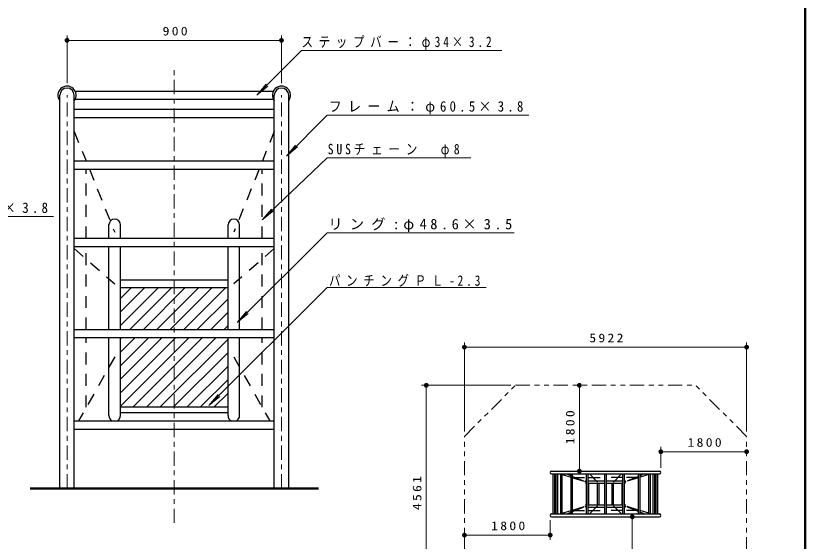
# Model space of a CAD drawing. Units: millimetres on the paper, scale 1:20, with parts at other scales. Extents: x -365 to 0, y -12 to 257.
# Drawn here: x -165.7 to 0, y 57.1 to 167.3 of the extents above; entities that cross this region are included whole.
import ezdxf

# ---------------------------------------------------------------- set-up
doc = ezdxf.new("R2010")
doc.units = ezdxf.units.MM
for name, pattern in [('USER1', [4.5, 2.5, -2]), ('USER2', [6, 3, -1, 1, -1]), ('USER3', [8, 3, -1, 1, -1, 1, -1])]:
    doc.linetypes.add(name, pattern=pattern)
doc.layers.add('LY_1', color=7, linetype='Continuous', lineweight=25)
doc.layers.add('LY_2', color=7, linetype='Continuous', lineweight=13)
doc.styles.add('ＭＳ ゴシック', font='')
doc.styles.get('ＭＳ ゴシック').set_extended_font_data('MS Gothic')

# ---------------------------------------------------------------- blocks, each defined once
blk = doc.blocks.new('filled_dot')
at = {"color": 0, "linetype": 'Continuous', "lineweight": -2, "const_width": 1.25}
blk.add_lwpolyline([(-0.625, 0, 1), (0.625, 0, 1)], format="xyb", close=True, dxfattribs=at)

msp = doc.modelspace()

# ---------------------------------------------------------------- linework, layer by layer
at = {"layer": 'LY_1', "lineweight": 13}
for p, q in [((-154.907, 153.188), (-154.907, 163.188)), ((-109.907, 153.188), (-109.907, 163.188)), ((-154.907, 162.188), (-109.907, 162.188)), ((-105.685, 160.036), (-115.048, 150.673)), ((-105.685, 160.036), (-63.685, 160.036)), ((-115.048, 150.673), (-113.119, 152.971)), ((-115.048, 150.673), (-112.75, 152.601)), ((-100.346, 146.489), (-108.865, 137.903)), ((-100.346, 146.489), (-57.966, 146.489)), ((-108.865, 137.903), (-106.945, 140.209)), ((-108.865, 137.903), (-106.574, 139.84)), ((-100.346, 137.519), (-113.949, 124.516)), ((-100.346, 137.519), (-70.187, 137.519)), ((-113.949, 124.516), (-111.969, 126.77)), ((-113.949, 124.516), (-111.608, 126.392)), ((-199.916, 125.225), (-157.73, 125.225)), ((-100.346, 121.791), (-119.169, 102.969)), ((-100.346, 121.791), (-61.074, 121.791)), ((-143.692, 102.381), (-135.745, 110.328)), ((-143.692, 105.209), (-138.574, 110.328)), ((-143.692, 108.038), (-141.402, 110.328)), ((-141.719, 101.526), (-132.917, 110.328)), ((-138.891, 101.526), (-130.089, 110.328)), ((-136.062, 101.526), (-127.26, 110.328)), ((-133.234, 101.526), (-124.432, 110.328)), ((-130.405, 101.526), (-121.603, 110.328)), ((-100.346, 110.329), (-125.13, 85.546)), ((-100.346, 110.329), (-66.939, 110.329)), ((-127.577, 101.526), (-121.122, 107.98)), ((-124.748, 101.526), (-121.122, 105.152)), ((-119.169, 102.969), (-117.24, 105.267)), ((-119.169, 102.969), (-116.871, 104.897)), ((-121.92, 101.526), (-121.122, 102.323)), ((-143.692, 85.41), (-129.277, 99.826)), ((-143.692, 88.239), (-132.105, 99.826)), ((-143.692, 91.067), (-134.934, 99.826)), ((-143.692, 93.895), (-137.762, 99.826)), ((-143.692, 96.724), (-140.591, 99.826)), ((-143.692, 99.552), (-143.419, 99.826)), ((-141.02, 85.254), (-126.448, 99.826)), ((-138.192, 85.254), (-123.62, 99.826)), ((-135.363, 85.254), (-121.122, 99.495)), ((-71.512, 80.081), (-71.512, 98.802)), ((-71.512, 97.802), (-12.297, 97.802)), ((-12.297, 80.081), (-12.297, 98.802)), ((-132.535, 85.254), (-121.122, 96.666)), ((-129.706, 85.254), (-121.122, 93.838)), ((-126.878, 85.254), (-121.122, 91.01)), ((-61.79, 89.802), (-80.512, 89.802)), ((-79.512, 44.197), (-79.512, 89.802)), ((-47.389, 89.802), (-47.389, 71.802)), ((-125.13, 85.546), (-123.201, 87.844)), ((-124.049, 85.254), (-121.122, 88.181)), ((-125.13, 85.546), (-122.832, 87.474)), ((-121.221, 85.254), (-121.122, 85.353)), ((-30.297, 72.5), (-30.297, 76.875)), ((-30.297, 75.875), (-12.297, 75.875)), ((-53.512, 61.5), (-53.512, 57.372)), ((-36.294, 44.197), (-36.294, 62.197)), ((-53.512, 58.372), (-71.512, 58.372))]:
    msp.add_line(p, q, dxfattribs=at)
at = {"layer": 'LY_1', "linetype": 'USER2', "lineweight": 13}
for p, q in [((-132.407, 60.914), (-132.407, 156.011)), ((-154.907, 68.176), (-154.907, 150.676)), ((-109.907, 68.176), (-109.907, 150.676))]:
    msp.add_line(p, q, dxfattribs=at)
at = {"layer": 'LY_1'}
for p, q in [((-153.2, 151.526), (-111.615, 151.526)), ((-156.42, 68.176), (-156.42, 150.676)), ((-153.395, 68.176), (-153.395, 150.676)), ((-153.2, 149.826), (-111.615, 149.826)), ((-111.42, 68.176), (-111.42, 150.676)), ((-108.395, 68.176), (-108.395, 150.676)), ((-153.395, 147.72), (-111.42, 147.72)), ((-153.395, 146.02), (-111.42, 146.02)), ((-153.395, 136.881), (-111.42, 136.881)), ((-153.395, 135.181), (-111.42, 135.181)), ((-146.122, 120.659), (-146.122, 123.443)), ((-143.692, 120.659), (-143.692, 123.443)), ((-121.122, 120.659), (-121.122, 123.443)), ((-118.692, 120.659), (-118.692, 123.443)), ((-153.395, 120.659), (-111.42, 120.659)), ((-146.42, 120.659), (-146.42, 120.676)), ((-143.92, 120.659), (-143.92, 120.676)), ((-143.622, 120.676), (-143.622, 120.659)), ((-143.395, 120.659), (-143.395, 120.676)), ((-141.192, 120.659), (-141.192, 120.676)), ((-140.895, 120.659), (-140.895, 120.676)), ((-121.42, 120.659), (-121.42, 120.676)), ((-120.895, 120.659), (-120.895, 120.676)), ((-118.395, 120.659), (-118.395, 120.676)), ((-153.395, 118.959), (-111.42, 118.959)), ((-146.122, 101.526), (-146.122, 118.959)), ((-143.692, 101.526), (-143.692, 118.959)), ((-121.122, 101.526), (-121.122, 118.959)), ((-118.692, 101.526), (-118.692, 118.959)), ((-143.692, 111.947), (-121.122, 111.947)), ((-143.692, 110.328), (-121.122, 110.328)), ((-153.395, 101.526), (-111.42, 101.526)), ((-153.395, 99.826), (-111.42, 99.826)), ((-146.122, 83.443), (-146.122, 99.826)), ((-143.692, 83.443), (-143.692, 99.826)), ((-121.122, 83.443), (-121.122, 99.826)), ((-118.692, 83.443), (-118.692, 99.826)), ((-143.692, 85.254), (-121.122, 85.254)), ((-143.692, 84.116), (-121.122, 84.116)), ((-153.395, 82.322), (-111.42, 82.322)), ((-153.395, 80.622), (-111.42, 80.622)), ((-53.209, 71.802), (-30.599, 71.802)), ((-53.209, 71.197), (-30.599, 71.197)), ((-52.906, 62.802), (-52.906, 71.197)), ((-52.566, 62.802), (-52.566, 71.197)), ((-52.228, 62.802), (-52.228, 71.197)), ((-51.888, 62.802), (-51.888, 71.197)), ((-51.313, 62.802), (-51.313, 71.197)), ((-50.973, 62.802), (-50.973, 71.197)), ((-49.145, 62.802), (-49.145, 71.197)), ((-48.805, 62.802), (-48.805, 71.197)), ((-45.901, 62.802), (-45.901, 71.197)), ((-45.561, 62.802), (-45.561, 71.197)), ((-45.561, 69.743), (-42.074, 69.743)), ((-42.074, 62.802), (-42.074, 71.197)), ((-41.734, 62.802), (-41.734, 71.197)), ((-41.734, 69.743), (-38.247, 69.743)), ((-38.247, 62.802), (-38.247, 71.197)), ((-37.907, 62.802), (-37.907, 71.197)), ((-35.003, 62.802), (-35.003, 71.197)), ((-34.663, 62.802), (-34.663, 71.197)), ((-32.835, 62.802), (-32.835, 71.197)), ((-32.495, 62.802), (-32.495, 71.197)), ((-31.92, 62.802), (-31.92, 71.197)), ((-31.58, 62.802), (-31.58, 71.197)), ((-31.243, 62.802), (-31.243, 71.197)), ((-30.903, 62.802), (-30.903, 71.197)), ((-45.561, 69.257), (-42.074, 69.257)), ((-45.43, 64.743), (-45.43, 69.257)), ((-43.605, 64.743), (-43.605, 69.257)), ((-43.265, 64.743), (-43.265, 69.257)), ((-41.734, 69.257), (-38.247, 69.257)), ((-40.543, 64.743), (-40.543, 69.257)), ((-40.203, 64.743), (-40.203, 69.257)), ((-38.379, 64.743), (-38.379, 69.257)), ((-45.561, 64.743), (-42.074, 64.743)), ((-41.734, 64.743), (-38.247, 64.743)), ((-45.561, 64.257), (-42.074, 64.257)), ((-41.734, 64.257), (-38.247, 64.257)), ((-53.209, 62.802), (-30.599, 62.802)), ((-53.209, 62.197), (-30.599, 62.197))]:
    msp.add_line(p, q, dxfattribs=at)
at = {"layer": 'LY_1', "linetype": 'USER1'}
for p, q in [((-153.395, 143.096), (-150.904, 136.881)), ((-111.42, 143.096), (-113.911, 136.881)), ((-150.866, 120.659), (-150.866, 135.181)), ((-150.222, 135.181), (-144.907, 121.921)), ((-114.593, 135.181), (-119.907, 121.921)), ((-113.949, 120.659), (-113.949, 135.181)), ((-153.395, 118.492), (-144.907, 111.097)), ((-150.866, 101.526), (-150.866, 118.959)), ((-111.42, 118.492), (-119.907, 111.097)), ((-113.949, 101.526), (-113.949, 118.959)), ((-150.866, 85.182), (-150.866, 99.826)), ((-113.949, 85.182), (-113.949, 99.826)), ((-144.907, 95.79), (-152.473, 82.322)), ((-119.907, 95.79), (-112.342, 82.322)), ((-51.421, 71.197), (-51.313, 71.164)), ((-50.973, 71.06), (-49.145, 70.499)), ((-50.009, 71.197), (-49.145, 70.841)), ((-48.805, 70.701), (-45.892, 69.5)), ((-48.805, 70.47), (-45.901, 70.47)), ((-48.805, 70.394), (-46.135, 69.574)), ((-45.561, 70.47), (-42.074, 70.47)), ((-45.261, 71.197), (-43.556, 69.5)), ((-38.247, 70.47), (-41.734, 70.47)), ((-38.547, 71.197), (-40.252, 69.5)), ((-35.003, 70.701), (-37.916, 69.5)), ((-35.003, 70.47), (-37.907, 70.47)), ((-35.003, 70.394), (-37.673, 69.574)), ((-33.8, 71.197), (-34.663, 70.841)), ((-32.835, 71.06), (-34.663, 70.499)), ((-32.388, 71.197), (-32.495, 71.164)), ((-50.973, 62.94), (-49.145, 63.501)), ((-50.009, 62.802), (-49.145, 63.158)), ((-48.805, 63.299), (-45.892, 64.5)), ((-48.805, 63.605), (-46.135, 64.425)), ((-48.805, 63.53), (-45.901, 63.53)), ((-45.561, 63.53), (-42.074, 63.53)), ((-45.261, 62.802), (-43.556, 64.5)), ((-38.247, 63.53), (-41.734, 63.53)), ((-38.547, 62.802), (-40.252, 64.5)), ((-35.003, 63.299), (-37.916, 64.5)), ((-35.003, 63.53), (-37.907, 63.53)), ((-35.003, 63.605), (-37.673, 64.425)), ((-32.835, 62.94), (-34.663, 63.501)), ((-33.8, 62.802), (-34.663, 63.158)), ((-51.421, 62.802), (-51.313, 62.835)), ((-32.388, 62.802), (-32.495, 62.835))]:
    msp.add_line(p, q, dxfattribs=at)
at = {"layer": 'LY_1', "linetype": 'USER3', "lineweight": 13}
for p, q in [((-71.512, 79.081), (-60.79, 89.802)), ((-60.79, 89.802), (-23.018, 89.802)), ((-12.297, 79.081), (-23.018, 89.802)), ((-71.512, 54.919), (-71.512, 79.081)), ((-12.297, 54.919), (-12.297, 79.081))]:
    msp.add_line(p, q, dxfattribs=at)
at = {"layer": 'LY_1', "lineweight": 50}
msp.add_line((-162.657, 68.176), (-102.158, 68.176), dxfattribs=at)
at = {"layer": 'LY_1'}
for centre, radius, start, end in [((-154.907, 150.676), 1.907, 322.45948, 217.54052), ((-109.907, 150.676), 1.907, 322.45948, 217.54052), ((-154.907, 150.676), 1.512, 0, 180), ((-109.907, 150.676), 1.512, 0, 180), ((-144.907, 123.443), 1.215, 0, 180), ((-119.907, 123.443), 1.215, 0, 180), ((-144.907, 83.443), 1.215, 180, 247.34516), ((-144.907, 83.443), 1.215, 292.65484, 0), ((-119.907, 83.443), 1.215, 180, 247.34516), ((-119.907, 83.443), 1.215, 292.65484, 0), ((-53.209, 71.5), 0.302, 90, 270), ((-30.599, 71.5), 0.302, 270, 90), ((-45.904, 69.5), 0.243, 90, 270), ((-37.904, 69.5), 0.243, 270, 90), ((-45.904, 64.5), 0.243, 90, 270), ((-37.904, 64.5), 0.243, 270, 90), ((-53.209, 62.5), 0.302, 90, 270), ((-30.599, 62.5), 0.302, 270, 90)]:
    msp.add_arc(centre, radius, start, end, dxfattribs=at)
at = {"layer": 'LY_2', "lineweight": 50}
msp.add_line((0, 0), (0, 257), dxfattribs=at)

# ---------------------------------------------------------------- block references
at = {"layer": 'LY_1', "lineweight": 13, "xscale": 0.4, "yscale": 0.4}
for p in [(-154.907, 162.188), (-71.512, 97.802), (-30.297, 75.875), (-71.512, 58.372)]:
    msp.add_blockref('filled_dot', p, dxfattribs=at)
for p, rotation in [((-109.907, 162.188), 180), ((-12.297, 97.802), 180), ((-79.512, 89.802), 270), ((-47.389, 89.802), 270), ((-12.297, 75.875), 180), ((-47.389, 71.802), 90), ((-36.294, 62.197), 270), ((-53.512, 58.372), 180)]:
    msp.add_blockref('filled_dot', p, dxfattribs=dict(at, rotation=rotation))

# ---------------------------------------------------------------- texts
at = {"layer": 'LY_1', "style": 'ＭＳ ゴシック'}
for s, insert, char_height, attachment_point in [('\\T1.33;\\W1.15;900', (-131.991, 163.188), 1.833, 8), ('\\T1.5;\\W0.8;ステップバー：φ34×3.2', (-105.685, 160.186), 2.199, 7), ('\\T1.5;\\W0.9;フレーム：φ60.5×3.8', (-99.966, 146.639), 2.199, 7), ('\\T1.52;\\W0.8;SUSチェーン\u3000φ8', (-100.187, 137.669), 2.199, 7), ('\\T1.5;\\W0.9;フレーム：φ60.5×3.8', (-199.73, 125.375), 2.199, 7), ('\\T1.5;リング:φ48.6×3.5', (-100.074, 121.941), 2.199, 7), ('\\T1.5;\\W0.8;パンチングＰＬ-2.3', (-99.939, 110.479), 2.199, 7), ('\\T1.33;\\W1.15;5922', (-41.488, 98.802), 1.833, 8), ('\\T1.33;\\W1.15;1800', (-20.876, 76.875), 1.833, 8), ('\\T1.33;\\W1.15;1800', (-62.091, 59.372), 1.833, 8)]:
    msp.add_mtext(s, dxfattribs=dict(at, insert=insert, char_height=char_height, attachment_point=attachment_point))
at = {"layer": 'LY_1', "char_height": 1.833, "attachment_point": 8, "rotation": 90, "style": 'ＭＳ ゴシック'}
for s, insert in [('\\T1.33;\\W1.15;1800', (-48.389, 81.223)), ('\\T1.33;\\W1.15;4561', (-80.512, 67.428))]:
    msp.add_mtext(s, dxfattribs=dict(at, insert=insert))

doc.saveas('drawing.dxf')
